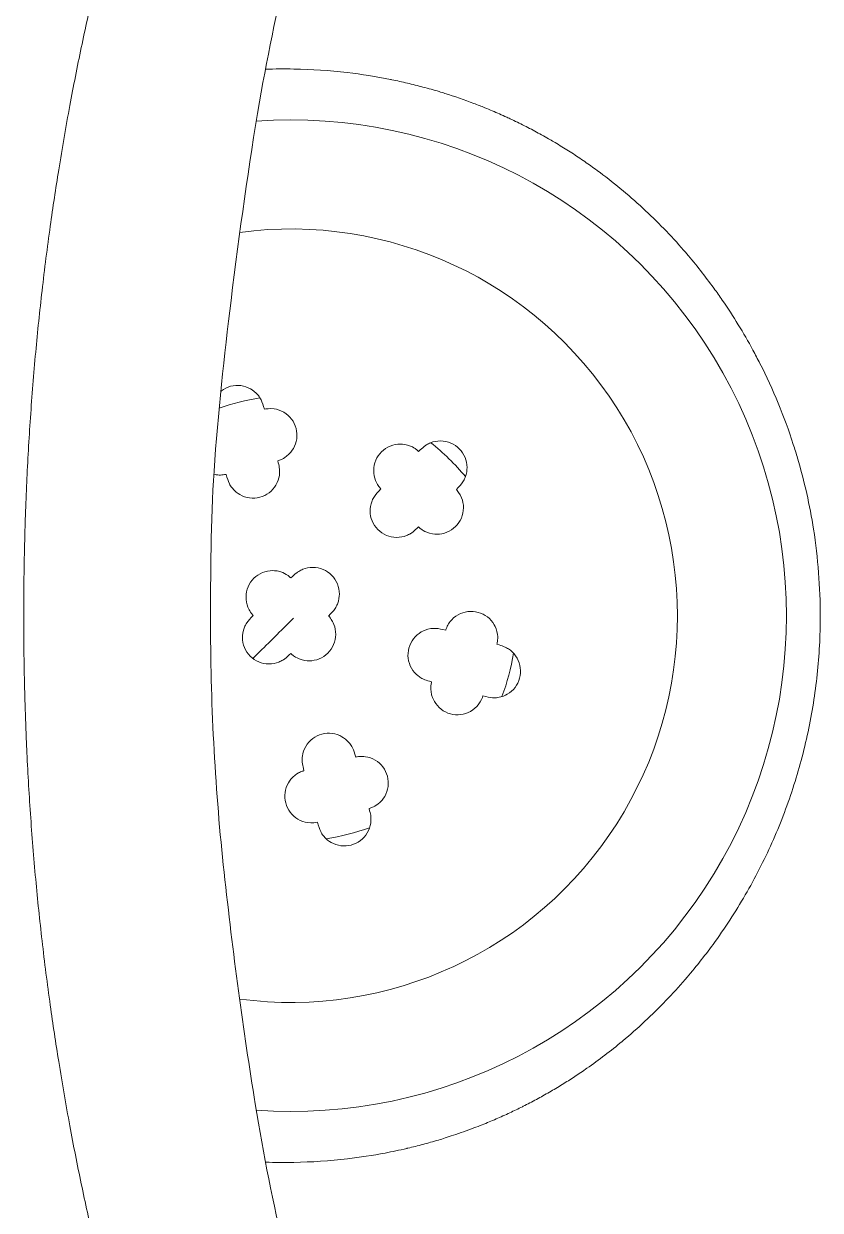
# Model space of a CAD drawing. Header units: millimetres. Extents: x 2164 to 32180, y 1376 to 2800.
# Drawn here: x 2178.7777 to 2178.8412, y 1399.2291 to 1399.3236 of the extents above; entities that cross this region are included whole.
import ezdxf

# ---------------------------------------------------------------- set-up
doc = ezdxf.new("R2010")
doc.units = ezdxf.units.MM
doc.layers.add('1º piso muebles', color=7, linetype='Continuous')

# ---------------------------------------------------------------- blocks, each defined once
blk = doc.blocks.new('bn63-1')
at = {"linetype": 'Continuous', "lineweight": 5}
for centre, radius, start, end in [((-0.0002055764027062423, -0.08165359651319193), 0.01775460072259507, 8.638690722065242, 19.48409368610668), ((9.237055564881302e-13, -0.08144999999990432), 0.0308102000000081, 172.3729314591135, 7.59221150711853), ((8.384404281969182e-13, -0.0814500000000038), 0.039497, 175.9943032562723, 4.005237319598618), ((-0.0002055764027062423, -0.08165359651319193), 0.01775460072259507, 188.4351945467223, 200.0067451659603), ((-0.0002055764027062423, -0.08165359651319193), 0.01775460072259508, 309.4561700776188, 321.9656260625545), ((-0.0002055764027062423, -0.08165359651319193), 0.01775460072259507, 249.4375953631684, 261.0105514771139)]:
    blk.add_arc(centre, radius, start, end, dxfattribs=at)
for points, knots in [([(-0.07421411738350514, -0.07298136513632869), (-0.07389862314933282, -0.07286707368476186), (-0.07358215275139912, -0.07275266773632438), (-0.07326451612401286, -0.07263886884574333), (-0.07318159823334724, -0.07260916205768808), (-0.0730986005653591, -0.07257949664345631), (-0.07301552373731113, -0.0725498693380473), (-0.07278157100761007, -0.07246643585678214), (-0.07254699049700264, -0.07238330466522314), (-0.0723117960709061, -0.07230040219398859), (-0.07199430089239911, -0.07218848995466942), (-0.07167568817887116, -0.07207699454561123), (-0.07135592980573335, -0.07196597431601504), (-0.07103739079151694, -0.07185537744830128), (-0.07071771450453923, -0.07174525216659333), (-0.0703968912396391, -0.07163559245103102), (-0.07007728880579123, -0.07152635002438501), (-0.0697565481959117, -0.07141756962089119), (-0.06943465559699291, -0.0713092619516118), (-0.06911398435342164, -0.07120136523353437), (-0.06879216982203218, -0.07109393767086658), (-0.06846919940205964, -0.07098698629337719), (-0.06814744992003341, -0.07088043922844633), (-0.06782455327071091, -0.07077436475377397), (-0.06750050046814238, -0.07066876708540804), (-0.06717766722123031, -0.07056356682831222), (-0.06685368652962609, -0.07045883979870382), (-0.06652853788939694, -0.07035460408135918), (-0.0652302586839113, -0.06993840346559921), (-0.06391335428951095, -0.06953003524857593), (-0.06257719130634598, -0.06913055342033658), (-0.06120043700035183, -0.06871893572539989), (-0.05980323353081474, -0.06831675234428758), (-0.05838512925099337, -0.06792450907144598), (-0.05706990588855376, -0.06756072234324506), (-0.05573675460381367, -0.06720549325800107), (-0.0543853642608525, -0.06685988800342102), (-0.05286556593718217, -0.06647121400608569), (-0.05132269469278583, -0.06609471157270264), (-0.04975672141880239, -0.0657315810372836), (-0.04827760944077397, -0.06538859260098207), (-0.04677788840844244, -0.06505753347440191), (-0.0452576654634953, -0.06473985903953405), (-0.04373725392950689, -0.0644221451960334), (-0.04219633688971669, -0.06411781874486167), (-0.04063536279285529, -0.06382800757953078), (-0.03895209914362852, -0.06351549207994367), (-0.03724529890699557, -0.06321981073381266), (-0.03551600657955589, -0.06294166756119068), (-0.0340381461067949, -0.06270396523980537), (-0.03254386220341132, -0.06247907205498393), (-0.03103376612430964, -0.06226871284546576), (-0.02933962240980748, -0.06203271545594191), (-0.02762549934327296, -0.06181499012218694), (-0.02589329569606491, -0.06161587053925643), (-0.02427503359221816, -0.06142984871920021), (-0.02264099016589682, -0.06126006505783721), (-0.02099291855653007, -0.06110805120789564), (-0.01926738776522541, -0.06094889272395676), (-0.01752640918694226, -0.06080918391536727), (-0.01577287897374902, -0.06068927658354539), (-0.01405881807171738, -0.06057206818427119), (-0.01233275113632715, -0.06047377771493245), (-0.01059849575931082, -0.06039480903299932), (-0.01009337161865176, -0.06037180839068412), (-0.0095875411754065, -0.0603504380750195), (-0.009081068206384657, -0.06033069678476011), (-0.008576069575312317, -0.06031101296119346), (-0.008070432150603324, -0.06029294866304724), (-0.007564268679018937, -0.06027651842406101), (-0.007059475717781538, -0.06026013267229757), (-0.006554159267963655, -0.06024537215184012), (-0.006048416094287745, -0.06023223144751455), (-0.005543932482893865, -0.06021912347036107), (-0.005039025179385703, -0.0602076272407146), (-0.004533803059658226, -0.06019780432426103), (-0.00402972262973833, -0.06018800360540411), (-0.003525325238584287, -0.06017986866324065), (-0.003020699056051512, -0.06017321674899279), (-0.002517090025364155, -0.06016657824271476), (-0.002013266316438944, -0.06016141674889752), (-0.001509353685420933, -0.0601584599111078), (-0.001464712822141223, -0.06015819796928668), (-0.001420070812784502, -0.06015795332878326), (-0.001375427783770533, -0.06015772413171305), (-0.0009319842668418232, -0.06015544749510582), (-0.0004884445452972841, -0.06015469467779155), (-4.490309883919963e-05, -0.06015364420640879), (-2.993540489626412e-05, -0.06015360875733222), (-1.496770393316638e-05, -0.06015357296924151), (1.49213974509621e-12, -0.06015353677214819)], [0, 0, 0, 0, 0.015835300213546, 0.015835300213546, 0.015835300213546, 0.01996904795707662, 0.01996904795707662, 0.01996904795707662, 0.0316100986718725, 0.0316100986718725, 0.0316100986718725, 0.0473246610292821, 0.0473246610292821, 0.0473246610292821, 0.0629792978508312, 0.0629792978508312, 0.0629792978508312, 0.0785743639696648, 0.0785743639696648, 0.0785743639696648, 0.0941102578133137, 0.0941102578133137, 0.0941102578133137, 0.109587420698669, 0.109587420698669, 0.109587420698669, 0.125006336095355, 0.125006336095355, 0.125006336095355, 0.186572200914419, 0.186572200914419, 0.186572200914419, 0.250008376409526, 0.250008376409526, 0.250008376409526, 0.308842371356681, 0.308842371356681, 0.308842371356681, 0.375008159325926, 0.375008159325926, 0.375008159325926, 0.437503867999688, 0.437503867999688, 0.437503867999688, 0.500007329486676, 0.500007329486676, 0.500007329486676, 0.567407425928544, 0.567407425928544, 0.567407425928544, 0.625007830909058, 0.625007830909058, 0.625007830909058, 0.689628463596471, 0.689628463596471, 0.689628463596471, 0.749998455989734, 0.749998455989734, 0.749998455989734, 0.813205831295057, 0.813205831295057, 0.813205831295057, 0.874990504246271, 0.874990504246271, 0.874990504246271, 0.892986083354954, 0.892986083354954, 0.892986083354954, 0.910929277505767, 0.910929277505767, 0.910929277505767, 0.928823887879547, 0.928823887879547, 0.928823887879547, 0.946673931410713, 0.946673931410713, 0.946673931410713, 0.964483637806192, 0.964483637806192, 0.964483637806192, 0.982257445992893, 0.982257445992893, 0.982257445992893, 0.9838320009698777, 0.9838320009698777, 0.9838320009698777, 0.9994722075530512, 0.9994722075530512, 0.9994722075530512, 1, 1, 1, 1]), ([(1.49213974509621e-12, -0.06015353677214819), (2.915509979573017e-05, -0.06015357790222708), (5.831017141133543e-05, -0.06015361748070802), (8.7465197808001e-05, -0.06015365639630943), (0.0002806799995056508, -0.06015391429593819), (0.0004738930824572662, -0.06015414308353684), (0.000667097146063611, -0.06015460142542395), (0.0007381308066243264, -0.06015476993999869), (0.0008091632158624407, -0.06015496948435839), (0.0008801938988227676, -0.06015521291264747), (0.001173855590494099, -0.06015621931665294), (0.001467499016214902, -0.06015797580813853), (0.001761098775872938, -0.06016023665145553), (0.002055008176952811, -0.0601624998791408), (0.002348871185986923, -0.06016526852809534), (0.002642670138143899, -0.06016860590663953), (0.002936804786187963, -0.06017194709849605), (0.003230875938342592, -0.06017585831826011), (0.003524861898497988, -0.06018031999079199), (0.003819208873593993, -0.06018478714226205), (0.004113470261316365, -0.0601898061001549), (0.004407626148022814, -0.06019537959197407), (0.004702167610574293, -0.06020096038945155), (0.004996603348118356, -0.06020709717536477), (0.005290912930817626, -0.06021378675480094), (0.005585631877451647, -0.06022048563895055), (0.005880224306920923, -0.06022773885565869), (0.006174670022417672, -0.06023554486175442), (0.006469548101065925, -0.06024336233016925), (0.006764279040382348, -0.06025173421268448), (0.007058842711430202, -0.06026065861476582), (0.007353860942131973, -0.0602695967886433), (0.007648711389279583, -0.06027908918859737), (0.007943373584126334, -0.06028913401722491), (0.00823851171900003, -0.06029919507030002), (0.008533460995167275, -0.06030981033860883), (0.008828202311590871, -0.06032097835667116), (0.009123440121939552, -0.06033216518733298), (0.009418469273740016, -0.06034390662976818), (0.00971326543886164, -0.06035620018839438), (0.01000843956883557, -0.06036850950886219), (0.01030338015233667, -0.06038137237275976), (0.01059808212114888, -0.06039479046734186), (0.01233242361148257, -0.06047375688297052), (0.01405863882298775, -0.06057205540287214), (0.01577283022176346, -0.0606892729547468), (0.01752619900229035, -0.0608091694821411), (0.01926700313414642, -0.06094886213359985), (0.02099236676322391, -0.06110800108326941), (0.02264060911035415, -0.06126002674992037), (0.02427481850072866, -0.06142982418380427), (0.02589324717045827, -0.06161586450788548), (0.02762528003417231, -0.06181496377084272), (0.02933924218955042, -0.06203266670866014), (0.03103322131464381, -0.06226863740859301), (0.03254348902068216, -0.06247901717206616), (0.03403793674731048, -0.06270393477706193), (0.03551596311037031, -0.06294166023079129), (0.03724516970454772, -0.06321978546081652), (0.03895189573206892, -0.06351544165073619), (0.0406350706588654, -0.06382795316100953), (0.04219613854151305, -0.06411779331598666), (0.04373714405072349, -0.06442217324621424), (0.04525766451068591, -0.06473985859261688), (0.04677790099650281, -0.06505748460773475), (0.04827765759419833, -0.06538841157444608), (0.04975672194662195, -0.06573158083550368), (0.05126017325373766, -0.06608040830420236), (0.05274224545802042, -0.0664418858478939), (0.05420317764860272, -0.06681411471915055), (0.05561679090972405, -0.06717428726649644), (0.05701061254414697, -0.06754452582644888), (0.05838478543482495, -0.06792441414860662), (0.05980304552967652, -0.06831649032145037), (0.06120032083832427, -0.06871883747569996), (0.06257715236840511, -0.06913054131896956), (0.06391318477933794, -0.0695300453006098), (0.06522997007427023, -0.0699383597577139), (0.0665281721941966, -0.07035448689869384), (0.06717982502213715, -0.07056336841570499), (0.06782679473589326, -0.07077421846813081), (0.06846918511796218, -0.07098698140924853), (0.06911634219234486, -0.07120132310298288), (0.06975885435288376, -0.07141760596293523), (0.07039687335866063, -0.07163558603056686), (0.07102176274484862, -0.07184908034568593), (0.07164233257854846, -0.07206420330214769), (0.07225850110823728, -0.07228158973761367), (0.07227626516835528, -0.07228785696081275), (0.07229402557045717, -0.07229412606373842), (0.07231178231263868, -0.07230039706131208), (0.07295032319480299, -0.07252590511224355), (0.07358416719689842, -0.07275386272687001), (0.0742141168640984, -0.07298136457120563)], [0, 0, 0, 0, 0.001028084256471053, 0.001028084256471053, 0.001028084256471053, 0.007841355256060997, 0.007841355256060997, 0.007841355256060997, 0.0103463314479533, 0.0103463314479533, 0.0103463314479533, 0.0207026382637991, 0.0207026382637991, 0.0207026382637991, 0.0310698672331257, 0.0310698672331257, 0.0310698672331257, 0.0414489418424045, 0.0414489418424045, 0.0414489418424045, 0.0518407619614025, 0.0518407619614025, 0.0518407619614025, 0.0622462035472832, 0.0622462035472832, 0.0622462035472832, 0.0726661183707242, 0.0726661183707242, 0.0726661183707242, 0.0831013337642994, 0.0831013337642994, 0.0831013337642994, 0.0935526523932989, 0.0935526523932989, 0.0935526523932989, 0.104020852049099, 0.104020852049099, 0.104020852049099, 0.114506685465128, 0.114506685465128, 0.114506685465128, 0.1250059630067032, 0.1250059630067032, 0.1250059630067032, 0.186794938265855, 0.186794938265855, 0.186794938265855, 0.2499960838782045, 0.2499960838782045, 0.2499960838782045, 0.310372228843692, 0.310372228843692, 0.310372228843692, 0.3749864248360147, 0.3749864248360147, 0.3749864248360147, 0.432593234808444, 0.432593234808444, 0.432593234808444, 0.4999899187689096, 0.4999899187689096, 0.4999899187689096, 0.562497265482257, 0.562497265482257, 0.562497265482257, 0.624992938252551, 0.624992938252551, 0.624992938252551, 0.688519045661789, 0.688519045661789, 0.688519045661789, 0.7499875713327999, 0.7499875713327999, 0.7499875713327999, 0.813428174505382, 0.813428174505382, 0.813428174505382, 0.8749888666861452, 0.8749888666861452, 0.8749888666861452, 0.905890217511314, 0.905890217511314, 0.905890217511314, 0.937020863849492, 0.937020863849492, 0.937020863849492, 0.9675108810839392, 0.9675108810839392, 0.9675108810839392, 0.968389904391328, 0.968389904391328, 0.968389904391328, 1, 1, 1, 1]), ([(0.0635205789949822, -0.08426215199669684), (0.0564185586670618, -0.08228817288261325), (0.04914012724948691, -0.08036923805438789), (0.03592966865203095, -0.07808495336600174), (0.03060180458494699, -0.07736301408006341), (0.02071632939207291, -0.07613100990657529), (0.01617039103997797, -0.07563945876393063), (0.007490457210721502, -0.0750583835732499), (0.003343949854937023, -0.07504498113104319), (-0.00741631617141536, -0.07504962695188055), (-0.01412963263855715, -0.07543760088350382), (-0.02684387325506066, -0.076827112905832), (-0.0330601230083829, -0.07765343683766446), (-0.04705828081354468, -0.07994227991810021), (-0.05433943949317666, -0.0817254714190625), (-0.06208951810695851, -0.08386497789993541), (-0.06280617706370606, -0.08406358726458052), (-0.06352060130951998, -0.08426215826784755)], [0, 0, 0, 0, 2.891648678341013, 2.891648678341013, 4.664159472887238, 4.664159472887238, 6.082548198987638, 6.082548198987638, 7.316094606550202, 7.316094606550202, 9.310744733318387, 9.310744733318387, 11.34094041849029, 11.34094041849029, 14.18058753797969, 14.18058753797969, 14.47147168371464, 14.47147168371464, 14.47147168371464, 14.47147168371464]), ([(0.01126678524796887, -0.07531154847619348), (0.01125141364057924, -0.07537543691627491), (0.01123931480351814, -0.07543876204634614), (0.0112056553372355, -0.07566967174660988), (0.01120449768869491, -0.07582117407460487), (0.0112169370628834, -0.07601527108563744), (0.0112248666685133, -0.0760858167723768), (0.01124427880090195, -0.07619752877124597), (0.01125288495246934, -0.07623829681308791), (0.01126218521768863, -0.07627934236585077)], [0.3455788460466506, 0.3455788460466506, 0.3455788460466506, 0.3455788460466506, 0.3595886823339144, 0.3595886823339144, 0.3974625925596418, 0.3974625925596418, 0.4183743731439619, 0.4183743731439619, 0.4308972089177676, 0.4308972089177676, 0.4308972089177676, 0.4308972089177676]), ([(0.01126218521768863, -0.07627934236585077), (0.01093371714766533, -0.07638989238425609), (0.01073659378086234, -0.07643321860447827), (0.01039933241436586, -0.07660401801199157), (0.01028550187866983, -0.07667764693383106), (0.009898435762849545, -0.07697941082159332), (0.009736135717858474, -0.07721754062430364), (0.00950687886394519, -0.07761736312410505), (0.009417763292461245, -0.07788135565117216), (0.009345714153013773, -0.0784292155862687), (0.00936341645511618, -0.07870752996764452), (0.009505013216781322, -0.07924246202753693), (0.00962732117666576, -0.0794933271934326), (0.009961123065650668, -0.07993326858904481), (0.01016868940051552, -0.08011837714782644), (0.01066233103271941, -0.08040968084647204), (0.01092916583191084, -0.08049493007612796), (0.01130107415782788, -0.08054872387782552), (0.01142292282411006, -0.0805555062258918), (0.01163229325665327, -0.08054996757026345), (0.01172282100894506, -0.08054206594650282), (0.01196067000479673, -0.08050379922160289), (0.01208498392635704, -0.08046463992295116), (0.01234861873636817, -0.08040925722072245)], [0, 0, 0, 0, 0.1041155346575766, 0.1041155346575766, 0.1595322251547796, 0.1595322251547796, 0.3109423424787519, 0.3109423424787519, 0.5374392555898069, 0.5374392555898069, 0.7637395777262865, 0.7637395777262865, 0.9901252022933742, 0.9901252022933742, 1.21552600580681, 1.21552600580681, 1.457576617773674, 1.457576617773674, 1.57340657181175, 1.57340657181175, 1.659337088283688, 1.659337088283688, 1.805769640910227, 1.805769640910227, 1.805769640910227, 1.805769640910227]), ([(0.01644800288910631, -0.07933926349525677), (0.0167771991680894, -0.07922846689929486), (0.01697427357881054, -0.07918526197565257), (0.01731223712677377, -0.0790137794049599), (0.01742617584370976, -0.07893995865637748), (0.01781297122484204, -0.07863785403633017), (0.01797506997421294, -0.07839964641891584), (0.01820386590837586, -0.07799984838204921), (0.01829275130704389, -0.07773604524693667), (0.01836445846255685, -0.07718869075566204), (0.01834671929186982, -0.07691075170252759), (0.01820529428518114, -0.07637645933218096), (0.01808320051181056, -0.07612589697947669), (0.0179050170960835, -0.07589080984502061), (0.01789356551300614, -0.0758761065806084), (0.01788192936889743, -0.07586156408983413)], [0, 0, 0, 0, 0.1044537420244464, 0.1044537420244464, 0.1599481623535064, 0.1599481623535064, 0.3113000122028144, 0.3113000122028144, 0.5373590985577523, 0.5373590985577523, 0.7630551452263707, 0.7630551452263707, 0.9888403606264943, 0.9888403606264943, 1.004076353009689, 1.004076353009689, 1.004076353009689, 1.004076353009689]), ([(2.851751757759757e-05, -0.07843948368910958), (-0.0002301121838996778, -0.07821148139670697), (-0.0003664923498689632, -0.0780624676257986), (-0.0006808600050050018, -0.07785639356379193), (-0.0008010466668366689, -0.07779461016123435), (-0.001253314812871054, -0.07761023986338955), (-0.001540000909741934, -0.07758734144110235), (-0.002003990344732642, -0.07758779692618134), (-0.002277486613124324, -0.07764219315191667), (-0.002788888130723421, -0.0778530987790873), (-0.003021361773633657, -0.07800730196592554), (-0.003414867415713729, -0.07839749346827318), (-0.003571397556086708, -0.0786289905933728), (-0.003786062651883526, -0.07913837171257398), (-0.003842810375076056, -0.0794108709347654), (-0.003848499692381324, -0.07998449013450681), (-0.003788946674760041, -0.0802582321217642), (-0.00364975948734525, -0.08060715916104755), (-0.003594721615982621, -0.08071614475736055), (-0.003485219333143164, -0.08089484513322986), (-0.003433096868590724, -0.08096935728251253), (-0.003280870763191501, -0.0811565010480848), (-0.003184859604189683, -0.08124447111411826), (-0.003004876718947003, -0.08144532032885365)], [0, 0, 0, 0, 0.1034381324287882, 0.1034381324287882, 0.1587226255530357, 0.1587226255530357, 0.3093987435307159, 0.3093987435307159, 0.5316842997457654, 0.5316842997457654, 0.7540755374136057, 0.7540755374136057, 0.9764270549971378, 0.9764270549971378, 1.197645286086178, 1.197645286086178, 1.435099235296581, 1.435099235296581, 1.54886458663534, 1.54886458663534, 1.63325961487861, 1.63325961487861, 1.777231935652638, 1.777231935652638, 1.777231935652638, 1.777231935652638]), ([(-0.003408838232715539, -0.07841918431101647), (-0.003283034249406569, -0.07854621168507947), (-0.002255262183822992, -0.07958397840111786), (-0.001246994563487647, -0.08060205099941697), (-0.0002055764027062423, -0.08165359651319193)], [-0.08276283429248288, -0.08276283429248288, -0.08276283429248288, -0.08276283429248288, -0.0726411271321495, 0, 0, 0, 0]), ([(0.003004853531720642, -0.08145465379340067), (0.003074797631754222, -0.08137744936033187), (0.003136903159102644, -0.08130586437705745), (0.003238128634691861, -0.08116898469120315), (0.003340979792241683, -0.0810224543545246), (0.003566976043927639, -0.0804722658926238), (0.003591432845482245, -0.08018625485316022), (0.003592166217046611, -0.07971950786189552), (0.003538467254273314, -0.07944590889624692), (0.003328937486898553, -0.07893405922385455), (0.003175348758915675, -0.07870117281430566), (0.002786117621027984, -0.07830660140683676), (0.002555006203252219, -0.07814946715222959), (0.002046274605461917, -0.07793353212002785), (0.001774005887440921, -0.07787607531975027), (0.001199318951350392, -0.0778688463590953), (0.0009253860144298187, -0.07792813154310352), (0.0005311636026164024, -0.07808417506051057), (0.0003986997216571808, -0.0781590965990091), (0.00023581589375965, -0.07826736235725207), (0.000178250283013881, -0.07830976862109651), (9.069617446755274e-05, -0.07838281896192711), (5.95565226007011e-05, -0.07841077470516211), (2.851751757759757e-05, -0.07843948368910958)], [0, 0, 0, 0, 0.03125404207575517, 0.03125404207575517, 0.05561101906638981, 0.05561101906638981, 0.09176724842713757, 0.09176724842713757, 0.1443336385790896, 0.1443336385790896, 0.1969419847663099, 0.1969419847663099, 0.2495358721401854, 0.2495358721401854, 0.3018454364499401, 0.3018454364499401, 0.3582093840645776, 0.3582093840645776, 0.3963637487004388, 0.3963637487004388, 0.4174991311969354, 0.4174991311969354, 0.4301369194765827, 0.4301369194765827, 0.4301369194765827, 0.4301369194765827]), ([(0.01234861873636817, -0.08040925722072245), (0.0123803889249956, -0.08050806411827693), (0.01241121834304693, -0.08059734245861705), (0.01247902988909289, -0.080753427169725), (0.0125538195049586, -0.08091437984484173), (0.01291524691832535, -0.08138437331228943), (0.01315046897427408, -0.0815491734656888), (0.01355493482476788, -0.08178441614828103), (0.01381906671043964, -0.0818751698597282), (0.01436790230745544, -0.0819502926226221), (0.01464692734860762, -0.08193386334166064), (0.0151842348391682, -0.08179395116957267), (0.0154363523228227, -0.08167213021242503), (0.01587818109150874, -0.08133884246005607), (0.01606415510779868, -0.08113145796265542), (0.01635730548734671, -0.08063716106080676), (0.01644276885464535, -0.08037042205695855), (0.01653531932733188, -0.07974113932498028), (0.01647250900832375, -0.07944741688831414), (0.01644800288910631, -0.07933926349525677)], [0, 0, 0, 0, 0.03113889426680803, 0.03113889426680803, 0.0556013453792971, 0.0556013453792971, 0.09218971991256428, 0.09218971991256428, 0.1453258685608246, 0.1453258685608246, 0.1985380066551162, 0.1985380066551162, 0.2517233486517135, 0.2517233486517135, 0.3045441985253957, 0.3045441985253957, 0.3613066296488083, 0.3613066296488083, 0.4472696377196116, 0.4472696377196116, 0.4472696377196116, 0.4472696377196116]), ([(-0.04211824915041973, -0.09197495139292755), (-0.04217092368283204, -0.09177388012716392), (-0.04222352087678871, -0.09157280220739494), (-0.04227415677515012, -0.09137120936607346), (-0.04232452626122551, -0.09117067717184568), (-0.04237328336323287, -0.09096972384124058), (-0.04242056110844317, -0.0907684151273429), (-0.04242738475632279, -0.09073936002387484), (-0.04243417653385961, -0.09071030297599236), (-0.04244093835090723, -0.09068123719725918), (-0.04257389193726624, -0.09010973408108214), (-0.04269526892007036, -0.08953531518567104), (-0.04280478515046582, -0.08895868040185917), (-0.04299366602369048, -0.08796416770614712), (-0.04314671718405805, -0.0869627335159322), (-0.04326449354375939, -0.08595712980515202), (-0.04343079307052733, -0.08453722328324886), (-0.04352710054244824, -0.08310897900057057), (-0.04355269038235576, -0.08167940472171153), (-0.04356611274850763, -0.08092956535408291), (-0.04356023158918276, -0.0801793718014352), (-0.04353523339021592, -0.07942980782095788)], [6.505683603881433e-08, 6.505683603881433e-08, 6.505683603881433e-08, 6.505683603881433e-08, 0.00385104320636952, 0.00385104320636952, 0.00385104320636952, 0.007681760077088, 0.007681760077088, 0.007681760077088, 0.00823465156839355, 0.00823465156839355, 0.00823465156839355, 0.01910582805148705, 0.01910582805148705, 0.01910582805148705, 0.03785517050037292, 0.03785517050037292, 0.03785517050037292, 0.06432913170287798, 0.06432913170287798, 0.06432913170287798, 0.07821523655257412, 0.07821523655257412, 0.07821523655257412, 0.07821523655257412]), ([(0.04353492079165733, -0.07942176968869319), (0.04356008679393142, -0.08017435226852854), (0.04356600867909322, -0.08092757402509676), (0.04355267295981946, -0.08168042906386574), (0.04352741783905856, -0.08310618230200362), (0.04343241808389564, -0.08453075428005263), (0.0432662063377478, -0.08594680310386593), (0.04313088838044621, -0.08709965083390614), (0.04294908625520577, -0.08824701647554889), (0.04272158025828787, -0.08938496355854397), (0.04271406707091785, -0.08942254326964871), (0.0427065037475387, -0.08946011241327767), (0.04269888932482502, -0.08949767416773113), (0.04261504705966956, -0.08991126593878107), (0.04252504210505492, -0.09032358760954651), (0.04242833102624388, -0.0907342453832598), (0.04233061116609349, -0.09114918667772542), (0.04222460146790752, -0.09156207148872397), (0.04211826596595358, -0.09197492462261891)], [0.9217379649291462, 0.9217379649291462, 0.9217379649291462, 0.9217379649291462, 0.9356793407411705, 0.9356793407411705, 0.9356793407411705, 0.962081450954052, 0.962081450954052, 0.962081450954052, 0.9835761990980219, 0.9835761990980219, 0.9835761990980219, 0.984286044430499, 0.984286044430499, 0.984286044430499, 0.992102138023347, 0.992102138023347, 0.992102138023347, 0.9999997603272961, 0.9999997603272961, 0.9999997603272961, 0.9999997603272961]), ([(-0.01234834820452591, -0.08249067047850644), (-0.01238011784975868, -0.08239186591609382), (-0.01241094710572099, -0.08230258937916801), (-0.01247875837567847, -0.08214650748156771), (-0.01255354781942231, -0.0819855572956385), (-0.01291497358913318, -0.08151556701241702), (-0.01315019587242716, -0.08135076718168932), (-0.013554661692595, -0.08111552507487829), (-0.01381879366819305, -0.08102477162998412), (-0.01436762935433933, -0.08094964943269645), (-0.01464665435709378, -0.08096607900161246), (-0.01518396164406965, -0.08110599169322086), (-0.01543607898427979, -0.08122781288568603), (-0.01587790743893436, -0.08156110107221082), (-0.01606388126045033, -0.08176848576891871), (-0.01635703094332541, -0.08226278260546849), (-0.01644249418920651, -0.08252952160037808), (-0.01653504327440203, -0.08315879921151748), (-0.01647223522867591, -0.08345251783654817), (-0.01644773018414014, -0.08356066777399462)], [0, 0, 0, 0, 0.03113817741456276, 0.03113817741456276, 0.05560002233824147, 0.05560002233824147, 0.09218807112548288, 0.09218807112548288, 0.1453238266274507, 0.1453238266274507, 0.198535562870222, 0.198535562870222, 0.2517205054105358, 0.2517205054105358, 0.3045409671195468, 0.3045409671195468, 0.3613029044561042, 0.3613029044561042, 0.4472637420255302, 0.4472637420255302, 0.4472637420255302, 0.4472637420255302]), ([(-0.003004876718947003, -0.08144532032885365), (-0.003074822575584335, -0.08152252640560675), (-0.003136929588080761, -0.08159411243237003), (-0.00323815725489851, -0.08173099362051062), (-0.00334101057369196, -0.08187752541115856), (-0.003567008796736104, -0.08242771708361829), (-0.003591465976498398, -0.08271372807379862), (-0.003592199803861718, -0.0831804753737515), (-0.003538501108621972, -0.08345407437663255), (-0.003328971870175224, -0.08396592421668458), (-0.003175383379343089, -0.08419881078266656), (-0.002786152614149273, -0.0845933825964238), (-0.002555041346894882, -0.08475051708207104), (-0.002046310003620988, -0.08496645260225932), (-0.001774041376094715, -0.08502390967565532), (-0.001199354039940204, -0.0850311392321288), (-0.0009254210284694864, -0.08497185415541253), (-0.0005311947561921215, -0.0848158095777336), (-0.0003987275334367268, -0.08474088571361449), (-0.0002358424685411364, -0.08463261809667699), (-0.0001782772942959809, -0.08459021184785342), (-9.07225366830744e-05, -0.08451716028503142), (-5.958216497958801e-05, -0.08448920364804735), (-2.854270995555908e-05, -0.08446049410015632)], [0, 0, 0, 0, 0.03125476135510944, 0.03125476135510944, 0.05561228421427857, 0.05561228421427857, 0.09176872145917261, 0.09176872145917261, 0.1443353271269356, 0.1443353271269356, 0.1969438953392764, 0.1969438953392764, 0.2495380028273777, 0.2495380028273777, 0.3018477800910543, 0.3018477800910543, 0.3582120388978787, 0.3582120388978787, 0.3963676635260978, 0.3963676635260978, 0.4175029171352408, 0.4175029171352408, 0.4301408158782895, 0.4301408158782895, 0.4301408158782895, 0.4301408158782895]), ([(-2.854270995555908e-05, -0.08446049410015632), (0.0002300982991840783, -0.08468850449266085), (0.00036648219789015, -0.08483752409719614), (0.0006808538957869814, -0.08504360329635574), (0.000801043531012624, -0.08510538854577021), (0.00125331458370681, -0.08528976007977462), (0.001540000672051178, -0.08531265854149694), (0.00200399014899233, -0.08531220309961896), (0.002277486421107255, -0.08525780689934948), (0.00278888795496357, -0.08504690132249948), (0.003021361612852047, -0.08489269815821388), (0.003414867293869861, -0.08450250669110915), (0.003571397456298087, -0.08427100958023459), (0.003786062598621243, -0.08376162848495028), (0.003842810347819636, -0.08348912927127117), (0.00384849972157042, -0.0829155100313983), (0.003788946713413566, -0.0826417680371776), (0.003649758451061302, -0.08229283820433864), (0.003594718919700313, -0.08218384990101413), (0.003485213367795836, -0.08200514582478036), (0.003433089273343626, -0.0819306322118365), (0.003280861738417684, -0.08174348984358915), (0.00318484409801556, -0.0816555132269201), (0.003004853531720642, -0.08145465379340067)], [0, 0, 0, 0, 0.1034422840411691, 0.1034422840411691, 0.1587296434466821, 0.1587296434466821, 0.3094099060405191, 0.3094099060405191, 0.5317015268293004, 0.5317015268293004, 0.7540988345238252, 0.7540988345238252, 0.9764564202446118, 0.9764564202446118, 1.197680686066701, 1.197680686066701, 1.43514114714739, 1.43514114714739, 1.548912476165754, 1.548912476165754, 1.633311807864967, 1.633311807864967, 1.777286237124681, 1.777286237124681, 1.777286237124681, 1.777286237124681]), ([(-0.01126191251272246, -0.08662058890340063), (-0.01093343114196443, -0.08651003292195014), (-0.01073630103276457, -0.08646670655521405), (-0.0103990326339698, -0.08629590567979051), (-0.01028519893527857, -0.08622227495813206), (-0.009898130326760679, -0.08592050877675206), (-0.009735830433115211, -0.08568237882751362), (-0.009506573879789926, -0.08528255635229698), (-0.009417458445639681, -0.08501856375633565), (-0.009345409610560296, -0.0844707037213368), (-0.009363112079014968, -0.08419238934072837), (-0.00950470916275492, -0.08365745734329266), (-0.009627017279669303, -0.08340659223661362), (-0.009960819473846527, -0.08296665100191092), (-0.01016838595317893, -0.08278154255411607), (-0.01066202755372103, -0.08249023931126942), (-0.01092886234447121, -0.08240499015934688), (-0.01130077387053063, -0.08235119614381858), (-0.01142262560669849, -0.08234441396666625), (-0.0116320006198265, -0.0823499537133614), (-0.01172253033429627, -0.08235785605160117), (-0.01196037818066031, -0.08239612472218028), (-0.01208470130508488, -0.08243528635863129), (-0.01234834820452591, -0.08249067047850644)], [0, 0, 0, 0, 0.1041198866456559, 0.1041198866456559, 0.1595394618391107, 0.1595394618391107, 0.3109536883038507, 0.3109536883038507, 0.5374569913326921, 0.5374569913326921, 0.7637636944320209, 0.7637636944320209, 0.9901557034564307, 0.9901557034564307, 1.21556287226685, 1.21556287226685, 1.457620069546476, 1.457620069546476, 1.573455809606535, 1.573455809606535, 1.659390477445161, 1.659390477445161, 1.805824449670348, 1.805824449670348, 1.805824449670348, 1.805824449670348]), ([(-0.01644773018414014, -0.08356066777399462), (-0.016776913038413, -0.08367145836194823), (-0.01697398076616707, -0.08371466318615717), (-0.01731193717883173, -0.08388614419270368), (-0.01742587272038065, -0.08395996311581655), (-0.01781266561484074, -0.0842620653749293), (-0.0179747645458832, -0.08450027281806172), (-0.01820356086228969, -0.08490007092741791), (-0.01829244642637207, -0.08516387401908787), (-0.01836415392661195, -0.08571122847651225), (-0.01834641492511935, -0.08598916757833308), (-0.01820499021489752, -0.08652346009223777), (-0.01808289656948148, -0.08677402254205901), (-0.01774967903368463, -0.08721365517632762), (-0.01754243658179178, -0.08739870634680358), (-0.0170489903658364, -0.0876904779758263), (-0.01678214455692739, -0.08777582765576142), (-0.01641052403276433, -0.0878299131594531), (-0.01628855321818889, -0.08783679464292504), (-0.01607888766623944, -0.0878313837486786), (-0.01598822043290227, -0.08782352206252142), (-0.01574963229110438, -0.08778527230833788), (-0.01562559277620323, -0.08774610425290064), (-0.0153612966654606, -0.08769058262886631)], [0, 0, 0, 0, 0.1044493311815914, 0.1044493311815914, 0.1599408551434495, 0.1599408551434495, 0.3112885910990859, 0.3112885910990859, 0.5373412758251999, 0.5373412758251999, 0.763030955448271, 0.763030955448271, 0.9888097995906437, 0.9888097995906437, 1.213747855044565, 1.213747855044565, 1.455886758220933, 1.455886758220933, 1.57209340698737, 1.57209340698737, 1.658319325642235, 1.658319325642235, 1.805621838334575, 1.805621838334575, 1.805621838334575, 1.805621838334575]), ([(-0.0153612966654606, -0.08769058262886631), (-0.01532944770461597, -0.08778963451199218), (-0.01529854305583456, -0.08787911590687258), (-0.01523061249683622, -0.08803530715512409), (-0.01515538494938085, -0.08819712717473749), (-0.01479280426822527, -0.08866737614094689), (-0.01455767901073557, -0.08883170933849271), (-0.01415350529130421, -0.08906633212889403), (-0.0138895072480949, -0.08915683204831737), (-0.0133407826722447, -0.08923163226654651), (-0.01306177075953485, -0.08921502766683886), (-0.0125245561422247, -0.08907482725838634), (-0.01227251577340382, -0.08895285378946483), (-0.01183070560655608, -0.08861920399579049), (-0.01164472864532229, -0.08841150693967847), (-0.01135203269593887, -0.08791701316016542), (-0.01126656659234015, -0.08765001764113833), (-0.01120537969116242, -0.08723026820518953), (-0.01120422238260232, -0.0870787618042499), (-0.01121666274347888, -0.08688466274412576), (-0.01122459255397246, -0.08681411743680201), (-0.01124400541711168, -0.08670240425432496), (-0.01125261198244232, -0.08666163513754555), (-0.01126191251272246, -0.08662058890340063)], [0, 0, 0, 0, 0.0312143264340538, 0.0312143264340538, 0.05563330298546815, 0.05563330298546815, 0.09193744320116168, 0.09193744320116168, 0.1447267833942496, 0.1447267833942496, 0.1976412385010668, 0.1976412385010668, 0.2505490462757467, 0.2505490462757467, 0.3031517135016809, 0.3031517135016809, 0.3595920567190142, 0.3595920567190142, 0.397467321222842, 0.397467321222842, 0.4183790327607462, 0.4183790327607462, 0.4309020157334374, 0.4309020157334374, 0.4309020157334374, 0.4309020157334374]), ([(0.01010901391326513, -0.08861800906417727), (0.009849849242741016, -0.08838953515476078), (0.009713586310127198, -0.08824050678603612), (0.009398361678151446, -0.0880341975328065), (0.00927798165655247, -0.08797242086922097), (0.00882387004971008, -0.08778773601426337), (0.008536627694937238, -0.0877657256828428), (0.008075147620402845, -0.08776654137557216), (0.007801916808134024, -0.0878210336015286), (0.007291230336718968, -0.08803191606232019), (0.007058844122084906, -0.08818612457766051), (0.006665883702609676, -0.08857575708023546), (0.006509497822221988, -0.088806928697295), (0.006294799585432997, -0.08931567249405248), (0.006237939320513419, -0.08958787428598214), (0.006231756628707785, -0.09016154635388318), (0.006291223012013347, -0.09043534571276268), (0.00643002660980585, -0.09078418555485257), (0.006485039817007987, -0.0908933235348286), (0.00659457843580924, -0.09107233814806648), (0.006646735115438673, -0.09114698827930567), (0.006799303406424428, -0.09133476176236854), (0.006895186395624364, -0.09142249387660684), (0.00707561967674053, -0.09162384570392135)], [0, 0, 0, 0, 0.1037917408392953, 0.1037917408392953, 0.1591727192054293, 0.1591727192054293, 0.3106189843941312, 0.3106189843941312, 0.5364457544127257, 0.5364457544127257, 0.7621014998403419, 0.7621014998403419, 0.9878397067840298, 0.9878397067840298, 1.212562729384563, 1.212562729384563, 1.454332572140182, 1.454332572140182, 1.570486500880234, 1.570486500880234, 1.656668583481194, 1.656668583481194, 1.804038310065551, 1.804038310065551, 1.804038310065551, 1.804038310065551]), ([(0.01308534992740817, -0.09163317916846836), (0.01315520512575574, -0.09155607286525935), (0.01321724446712835, -0.09148456900497592), (0.01331854248859088, -0.09134764541096274), (0.01342106682066913, -0.09120158789777122), (0.01364702207222024, -0.09065246248718495), (0.0136717757913658, -0.0903666713986837), (0.01367287776467663, -0.08989933556172502), (0.01361925369327821, -0.08962545661532317), (0.01340966973536695, -0.08911284722999824), (0.01325578351263346, -0.08887951827237828), (0.01286575866309647, -0.08848437737502479), (0.01263410617583816, -0.08832709098466296), (0.01212425158830399, -0.08811129757590663), (0.01185139206789643, -0.08805408562855632), (0.01127680033518175, -0.08804785105195378), (0.01100284246113858, -0.08810733311921126), (0.01060873919560379, -0.08826421741144941), (0.01047695551112326, -0.0883389660304772), (0.01031508226246558, -0.08844678735992773), (0.01025795271100094, -0.08848892744671844), (0.01017091335272369, -0.0885615948512708), (0.01013991027032546, -0.0885894320199867), (0.01010901391326513, -0.08861800906417727)], [0, 0, 0, 0, 0.03121360392964298, 0.03121360392964298, 0.05563198867493516, 0.05563198867493516, 0.0919358431478155, 0.0919358431478155, 0.1447248517866576, 0.1447248517866576, 0.1976389707172004, 0.1976389707172004, 0.2505464442676045, 0.2505464442676045, 0.3031487835244873, 0.3031487835244873, 0.3595886823592315, 0.3595886823592315, 0.3974625925875551, 0.3974625925875551, 0.4183743731720925, 0.4183743731720925, 0.4308972089455356, 0.4308972089455356, 0.4308972089455356, 0.4308972089455356]), ([(-0.001153171742103609, -0.09378866731680091), (-0.001084676831411002, -0.09344893061461335), (-0.001023636755391522, -0.09325655366119179), (-0.001002922697992403, -0.09287907704633369), (-0.001009771946925753, -0.09274368244977893), (-0.001077574081747912, -0.09225759141664014), (-0.001202650517782899, -0.09199797055329384), (-0.001434278532670419, -0.09159951704391744), (-0.00161834498179303, -0.0913903444316162), (-0.002056781033573429, -0.09105401807896385), (-0.002306659509130782, -0.09093019153159787), (-0.002840722643114191, -0.090785351894354), (-0.003119132229656429, -0.09076584111176089), (-0.003667033598915737, -0.09083495132964003), (-0.003931125480718833, -0.09092215476921695), (-0.004430222700065656, -0.0912040091137385), (-0.00463746809818133, -0.09139247021363417), (-0.004870009059985136, -0.09168765537090451), (-0.004936807078863126, -0.09178978823729267), (-0.005036695678668934, -0.09197387767848397), (-0.005075116547899938, -0.09205622782360479), (-0.005160901089922731, -0.09228134445871206), (-0.005189145103301485, -0.0924085831221646), (-0.005272999681224633, -0.09266458891606533)], [0, 0, 0, 0, 0.104115534657557, 0.104115534657557, 0.1595322251547246, 0.1595322251547246, 0.3109423424786038, 0.3109423424786038, 0.5374392555897882, 0.5374392555897882, 0.7637395777263788, 0.7637395777263788, 0.9901252022935154, 0.9901252022935154, 1.215526005806916, 1.215526005806916, 1.457576617773146, 1.457576617773146, 1.573406571810541, 1.573406571810541, 1.659337088282009, 1.659337088282009, 1.805769640907819, 1.805769640907819, 1.805769640907819, 1.805769640907819]), ([(0.00707561967674053, -0.09162384570392135), (0.007005935492387039, -0.09170076294739715), (0.00694403289504919, -0.09177210118058099), (0.006842765351493085, -0.09190887006388948), (0.006740771062865747, -0.09205411611496572), (0.006514458520641142, -0.09260211818413211), (0.006489348446748977, -0.09288822653834927), (0.006487855261426034, -0.09335612558123785), (0.006541326201428888, -0.0936302473566144), (0.006750685810246182, -0.09414311429478062), (0.006904426519795948, -0.09437654241880011), (0.007294247784571439, -0.09477190824537729), (0.007525806579664618, -0.09492933789822189), (0.008035356637535074, -0.09514532892868033), (0.008307943892290837, -0.09520269488584177), (0.008882592756478402, -0.09520942207558392), (0.009156327190012803, -0.0951500660040665), (0.009747577244084482, -0.09491557566239806), (0.009970543164044443, -0.09471431909852868), (0.01005195368573197, -0.09463901947522402)], [0, 0, 0, 0, 0.03113889426677121, 0.03113889426677121, 0.05560134537840571, 0.05560134537840571, 0.0921897199100409, 0.0921897199100409, 0.1453258685553675, 0.1453258685553675, 0.1985380066466602, 0.1985380066466602, 0.25172334864021, 0.25172334864021, 0.3045441985108612, 0.3045441985108612, 0.3613066296309473, 0.3613066296309473, 0.4472696376957346, 0.4472696376957346, 0.4472696376957346, 0.4472696376957346]), ([(0.01005195368573197, -0.09463901947522402), (0.01031168698402496, -0.09486799279810043), (0.01044781749324386, -0.09501703439360654), (0.0107639619358082, -0.09522360533996732), (0.01088454915374371, -0.09528537732884956), (0.01133925882528786, -0.09546984688755344), (0.01162660289283224, -0.09549147251200907), (0.01208726900382828, -0.09549027896900952), (0.01236022230763467, -0.09543568622234488), (0.01287030329599759, -0.09522476860763618), (0.01310234877543337, -0.09507071941727929), (0.01349484758851816, -0.09468156130438388), (0.01365108187620478, -0.09445072900390983), (0.0138658119144992, -0.0939426507421075), (0.01392278858394036, -0.09367076050953926), (0.01392948526232374, -0.09309702579679424), (0.01387010527132304, -0.09282316581958128), (0.01373170341393859, -0.09247442378556059), (0.01367671447069085, -0.09236512436049793), (0.01356713519977859, -0.0921857789141427), (0.01351494115097296, -0.0921109833486895), (0.01336201128818004, -0.09192254977446623), (0.01326624964902123, -0.09183505316862295), (0.01308534992740817, -0.09163317916846836)], [0, 0, 0, 0, 0.1041260008398208, 0.1041260008398208, 0.1595840860276033, 0.1595840860276033, 0.3111608718916666, 0.3111608718916666, 0.5375223635333806, 0.5375223635333806, 0.7635452147624108, 0.7635452147624108, 0.9896546097166392, 0.9896546097166392, 1.214887544741682, 1.214887544741682, 1.457793271327747, 1.457793271327747, 1.574836981483906, 1.574836981483906, 1.661695040942257, 1.661695040942257, 1.810588497641135, 1.810588497641135, 1.810588497641135, 1.810588497641135]), ([(0.04211892267427686, -0.09197509772731394), (0.0420602252822988, -0.09219189302135078), (0.0420014362301373, -0.09240868270485691), (0.04194029291953427, -0.09262478472304281), (0.0418798311136328, -0.09283847806328538), (0.04181750841770793, -0.09305163661301208), (0.04175344578224838, -0.09326425425956586), (0.04170615961986357, -0.09342119242622005), (0.04165793853665889, -0.09357779983878345), (0.04160878248443112, -0.09373416139257529), (0.04136537257504358, -0.09450842925804182), (0.04109966701581413, -0.0952753276979621), (0.04081219841448558, -0.09603386948451487), (0.04069987306964151, -0.09633026174222437), (0.04058420623941572, -0.09662535545122353), (0.04046518614937611, -0.09691907116550169), (0.04038604708124183, -0.09711436918546212), (0.04030520666073301, -0.0973089585603617), (0.04022284800363707, -0.09750288615630609), (0.04014079001241555, -0.09769610578294419), (0.04005726268751175, -0.09788868663810035), (0.03997232812365326, -0.09808063097418085), (0.03988760248059009, -0.09827210316832691), (0.03980147654029054, -0.09846294196113092), (0.03971395081627804, -0.09865312235690737), (0.03968553651996842, -0.0987148624017209), (0.03965697588314754, -0.09877653097919392), (0.0396282670787258, -0.09883813069019709), (0.03956872313897009, -0.09896589252323906), (0.03950854186511776, -0.09909335812190534), (0.03944772945079933, -0.09922050983229269), (0.0393577596994561, -0.09940862615509616), (0.03926640316829832, -0.09959606488355632), (0.03917366200535355, -0.09978280178579269), (0.03908106745724638, -0.09996924347497327), (0.03898709265099853, -0.1001549855557329), (0.03889174096021009, -0.1003400042297926), (0.0387965182917327, -0.1005247725513101), (0.03869992246181653, -0.1007088194230477), (0.03860195788773524, -0.1008921214780116), (0.03850410362194623, -0.101075217134607), (0.0384048836922517, -0.1012575696514375), (0.03830430357756143, -0.101439156132173), (0.03820381396811001, -0.1016205792155063), (0.03810196662017518, -0.1018012376415243), (0.03799876806407099, -0.1019811090488076), (0.03797908124600724, -0.1020154224714105), (0.03795934510343102, -0.1020497077414859), (0.03793955989813469, -0.1020839640314932), (0.03785570079647016, -0.1022291584666988), (0.03777096027518212, -0.1023738322826091), (0.03768534098576026, -0.1025179793688409), (0.03757956897730708, -0.1026960552081704), (0.03747245680197864, -0.1028733240156328), (0.03736401413276269, -0.1030497650349673), (0.0372555963858332, -0.1032261655046085), (0.0371458487571914, -0.1034017385660917), (0.03703478091331647, -0.1035764627325051), (0.03692371464920541, -0.1037511844137526), (0.0368113282232656, -0.1039250572144539), (0.03669763280494465, -0.1040980629570214), (0.03658391695869057, -0.104271099783972), (0.03646889163114508, -0.1044432692528687), (0.03635255615834865, -0.1046145358885582), (0.03623617741145324, -0.1047858662314667), (0.03611848746986368, -0.1049562931864756), (0.03599952200339374, -0.1051258381321247), (0.03577162640750942, -0.1054506260522032), (0.03553901196893605, -0.1057722807022969), (0.03530194297069045, -0.1060905560411953), (0.03483688623798287, -0.1067149147313131), (0.03435466887218297, -0.1073262452799639), (0.03385567880714291, -0.1079237776847464), (0.03334337189160408, -0.1085372567992522), (0.03281393544138211, -0.1091355632016899), (0.03226746429946559, -0.1097191024729085), (0.03120356771565014, -0.1108551650928149), (0.03007811932947391, -0.1119334026464713), (0.0288978176946415, -0.1129483238030247), (0.02888114587442203, -0.1129626596156044), (0.02886446291994105, -0.1129769827139171), (0.02884776891902163, -0.1129912930044839), (0.02795907827764665, -0.1137530888963454), (0.02703901550096077, -0.1144784507785488), (0.0260910541321806, -0.1151668828944139), (0.02577683712100054, -0.1153950747690828), (0.02545961684113252, -0.1156191648098144), (0.02513954539575991, -0.1158391742937397), (0.02385925355319785, -0.1167192163956514), (0.02253312413968445, -0.1175336517198673), (0.02116474770907928, -0.1182762209524384), (0.02081379875902201, -0.1184666684686846), (0.02046008710290437, -0.1186524094487993), (0.0201043222901518, -0.118833174285129), (0.01906605778997061, -0.1193607186225449), (0.01800379532447494, -0.1198491638695742), (0.01692686598660487, -0.1202937627524676), (0.01584961269016105, -0.120738495378248), (0.01475770072265448, -0.1211393396050653), (0.01364815470854808, -0.1214977852494883), (0.01328057949127981, -0.1216165326776775), (0.01291140832729809, -0.121730482160558), (0.0125407956357293, -0.1218396323629918), (0.0106874935411696, -0.1223854536568041), (0.008797999872271589, -0.1228104937591183), (0.006888039328273976, -0.1231095243898466), (0.004590497095804835, -0.1234692362724132), (0.002263753279592606, -0.1236482621393549), (-6.154817297954196e-05, -0.1236468292203625), (-0.001604757140043489, -0.1236458782497181), (-0.003147332554348736, -0.1235648385228387), (-0.004681148296768356, -0.123401710752205), (-0.005445865997913302, -0.1233203798007168), (-0.006207505185855666, -0.123218888196746), (-0.006966831153235375, -0.123097467033972), (-0.007732644952099577, -0.1229750084247456), (-0.0084960954868194, -0.122832280396878), (-0.009254357025540116, -0.1226702705775295), (-0.01077748907165699, -0.12234483886958), (-0.01228353543764626, -0.1219413028196215), (-0.0137639037731816, -0.1214597595922839), (-0.01523725251185226, -0.1209804997421458), (-0.0166852333107812, -0.1204244682313629), (-0.0180985530539175, -0.1197923797277838), (-0.01880547719922276, -0.1194762172830792), (-0.01950300426342721, -0.1191416181360978), (-0.02019196495037079, -0.1187886163775005), (-0.02088525140861464, -0.1184333982298966), (-0.02156985373189002, -0.1180595509968896), (-0.02224345262679606, -0.1176688069599692), (-0.02360047226308382, -0.1168816213887709), (-0.02491634750985838, -0.1160243816698028), (-0.02618246506152389, -0.1151002031665769), (-0.02714358611099499, -0.1143986510778774), (-0.02807599183374521, -0.1136586307383425), (-0.02897582727588599, -0.1128812455269497), (-0.0295500817947385, -0.112385135961091), (-0.03011112522942483, -0.1118739601993468), (-0.03065833874485691, -0.111348415603004), (-0.03179254707454504, -0.1102591203974868), (-0.03286688428700302, -0.1091081477354123), (-0.03387373815415629, -0.1079006320139513), (-0.03388744668633592, -0.1078841914274449), (-0.03390114275741496, -0.1078677404125443), (-0.03391482630216558, -0.1078512790568453), (-0.03466625645931742, -0.1069473057584673), (-0.03538027975785951, -0.1060120933479425), (-0.03605352209312684, -0.1050486286502093), (-0.03627906648038959, -0.1047258562345235), (-0.0365000042375101, -0.104399895842505), (-0.03671612846231653, -0.1040707309226292), (-0.03671959657923196, -0.1040654488565878), (-0.036723063458723, -0.1040601659638014), (-0.03672652909911278, -0.1040548822465155), (-0.03693901576058067, -0.1037309249641822), (-0.03714684259837497, -0.1034038682810063), (-0.03735000457963622, -0.1030739101674385), (-0.03755661742106042, -0.1027383474653334), (-0.0377584052885851, -0.1023997840998589), (-0.03795529556340682, -0.102058353134808), (-0.03815247559221291, -0.1017164197021145), (-0.03834474364906271, -0.1013716102074227), (-0.03853206902870454, -0.1010240888063976), (-0.03871982355961734, -0.1006757712545721), (-0.03890261273890872, -0.100324729362768), (-0.03908040716400762, -0.09997112298277955), (-0.03909216372657909, -0.0999477409474423), (-0.03910389844740791, -0.0999243476985896), (-0.03911561134431452, -0.09990094328932742), (-0.03928158472290022, -0.0995692995536075), (-0.03944317489280991, -0.09923541502027433), (-0.03960038895748141, -0.09889943860045491), (-0.03976936264557196, -0.09853833112019572), (-0.03993328122528794, -0.09817480623524943), (-0.04009192016435748, -0.09780893890587095), (-0.04025152553334976, -0.0974408427092186), (-0.04040550119840702, -0.09707024985173973), (-0.04055411668859676, -0.096697477827135), (-0.04064162602837484, -0.09647797827341265), (-0.04072726440098506, -0.09625775627995381), (-0.04081105304034338, -0.09603677383645959), (-0.04101647127320973, -0.09549500799099064), (-0.04121070855048004, -0.09494894066527593), (-0.04139369003617333, -0.09439899234388349), (-0.04146649298549221, -0.09418018408781847), (-0.04153760182863664, -0.0939604704226582), (-0.04160672629264184, -0.0937404811558622), (-0.04166273248485197, -0.0935622409142951), (-0.0417174367057811, -0.09338381938579232), (-0.04177090238640346, -0.09320476627237895), (-0.04189276587793245, -0.09279665330505793), (-0.04200600701044266, -0.09238589888586546), (-0.04211891370751175, -0.09197512929902985)], [6.476919877171425e-07, 6.476919877171425e-07, 6.476919877171425e-07, 6.476919877171425e-07, 0.00594725495332378, 0.00594725495332378, 0.00594725495332378, 0.0118275811963499, 0.0118275811963499, 0.0118275811963499, 0.01616799054084299, 0.01616799054084299, 0.01616799054084299, 0.03766073857804558, 0.03766073857804558, 0.03766073857804558, 0.0460588047462976, 0.0460588047462976, 0.0460588047462976, 0.0516428631213165, 0.0516428631213165, 0.0516428631213165, 0.0572065358365179, 0.0572065358365179, 0.0572065358365179, 0.0627565231091572, 0.0627565231091572, 0.0627565231091572, 0.06455826750823425, 0.06455826750823425, 0.06455826750823425, 0.0682952033375711, 0.0682952033375711, 0.0682952033375711, 0.0738238637436992, 0.0738238637436992, 0.0738238637436992, 0.0793437838703038, 0.0793437838703038, 0.0793437838703038, 0.0848562348802763, 0.0848562348802763, 0.0848562348802763, 0.0903624788626685, 0.0903624788626685, 0.0903624788626685, 0.0958637681485593, 0.0958637681485593, 0.0958637681485593, 0.09691322935542998, 0.09691322935542998, 0.09691322935542998, 0.101361344639742, 0.101361344639742, 0.101361344639742, 0.106856439153093, 0.106856439153093, 0.106856439153093, 0.112350270783315, 0.112350270783315, 0.112350270783315, 0.117844024272295, 0.117844024272295, 0.117844024272295, 0.123338764838293, 0.123338764838293, 0.123338764838293, 0.128835549320518, 0.128835549320518, 0.128835549320518, 0.1393654367916281, 0.1393654367916281, 0.1393654367916281, 0.160021849478582, 0.160021849478582, 0.160021849478582, 0.1812295323794314, 0.1812295323794314, 0.1812295323794314, 0.222517680387297, 0.222517680387297, 0.222517680387297, 0.2231008775628011, 0.2231008775628011, 0.2231008775628011, 0.254146872761347, 0.254146872761347, 0.254146872761347, 0.2644375661818485, 0.2644375661818485, 0.2644375661818485, 0.3056005347357258, 0.3056005347357258, 0.3056005347357258, 0.316157644805318, 0.316157644805318, 0.316157644805318, 0.346967528797497, 0.346967528797497, 0.346967528797497, 0.377786680924393, 0.377786680924393, 0.377786680924393, 0.3879965833485119, 0.3879965833485119, 0.3879965833485119, 0.439052669606896, 0.439052669606896, 0.439052669606896, 0.500469390895646, 0.500469390895646, 0.500469390895646, 0.541229196431939, 0.541229196431939, 0.541229196431939, 0.5615508973550979, 0.5615508973550979, 0.5615508973550979, 0.582046230916601, 0.582046230916601, 0.582046230916601, 0.62321553431477, 0.62321553431477, 0.62321553431477, 0.664189621491704, 0.664189621491704, 0.664189621491704, 0.6846843267398011, 0.6846843267398011, 0.6846843267398011, 0.705307711910508, 0.705307711910508, 0.705307711910508, 0.746855194922229, 0.746855194922229, 0.746855194922229, 0.778394257327841, 0.778394257327841, 0.778394257327841, 0.7985217698250645, 0.7985217698250645, 0.7985217698250645, 0.8402400236423775, 0.8402400236423775, 0.8402400236423775, 0.840808026649414, 0.840808026649414, 0.840808026649414, 0.871999841056756, 0.871999841056756, 0.871999841056756, 0.882449479024199, 0.882449479024199, 0.882449479024199, 0.8826171629859352, 0.8826171629859352, 0.8826171629859352, 0.892898265777729, 0.892898265777729, 0.892898265777729, 0.903354000889332, 0.903354000889332, 0.903354000889332, 0.913825123206482, 0.913825123206482, 0.913825123206482, 0.924320234240507, 0.924320234240507, 0.924320234240507, 0.9250142179212802, 0.9250142179212802, 0.9250142179212802, 0.934848063238604, 0.934848063238604, 0.934848063238604, 0.945417480894699, 0.945417480894699, 0.945417480894699, 0.956051287544639, 0.956051287544639, 0.956051287544639, 0.9623127976900134, 0.9623127976900134, 0.9623127976900134, 0.977663665768369, 0.977663665768369, 0.977663665768369, 0.9837713245108923, 0.9837713245108923, 0.9837713245108923, 0.988719886708924, 0.988719886708924, 0.988719886708924, 0.9999990673055101, 0.9999990673055101, 0.9999990673055101, 0.9999990673055101]), ([(-0.005272999681224633, -0.09266458891606533), (-0.005374454058895139, -0.09264269925770918), (-0.005467186078661257, -0.09262475914677282), (-0.005636265176647726, -0.09260544331277742), (-0.00581304909003677, -0.09258973668248416), (-0.006400789079137326, -0.09266774527037569), (-0.00666112122651441, -0.09278905346965871), (-0.007067080290951822, -0.09302170982985558), (-0.007277741253389536, -0.09320507789705346), (-0.007617217272965604, -0.09364282208512975), (-0.007742501618835718, -0.0938926794995325), (-0.00788998786880768, -0.09442795752204347), (-0.007910546567032384, -0.09470720814620393), (-0.00784282529106406, -0.09525648696020994), (-0.007756212056094114, -0.09552123743144136), (-0.007474713571852476, -0.09602226155818983), (-0.00728644250197874, -0.09622964450728944), (-0.006787742906297467, -0.09662443693375167), (-0.006501966654965941, -0.09671690282019085), (-0.006396050009456644, -0.09674975659493157)], [0, 0, 0, 0, 0.03113889426682539, 0.03113889426682539, 0.05560134537985582, 0.05560134537985582, 0.09218971991405572, 0.09218971991405572, 0.1453258685635435, 0.1453258685635435, 0.1985380066590372, 0.1985380066590372, 0.251723348656798, 0.251723348656798, 0.3045441985316044, 0.3045441985316044, 0.361306629657434, 0.361306629657434, 0.4472696377335357, 0.4472696377335357, 0.4472696377335357, 0.4472696377335357]), ([(-0.002276217892031696, -0.09787383489867807), (-0.002174514276831019, -0.09789577812965433), (-0.002081570447771242, -0.09791375385084677), (-0.001912342127425859, -0.09793301872413451), (-0.001734590445508388, -0.09794877865451213), (-0.001146056259486272, -0.09786989897320097), (-0.0008861770496793042, -0.09774844079446154), (-0.0004809013418736185, -0.09751572723766344), (-0.0002705272411986925, -0.0973323479692425), (6.861355653597911e-05, -0.09689453826555905), (0.0001937392652138215, -0.09664460441621259), (0.0003409289283951011, -0.09610926254873675), (0.0003613167115616989, -0.09583000241597972), (0.0002932720253596699, -0.09528055868240415), (0.00020638928118899, -0.09501564942708285), (-7.550725281646464e-05, -0.09451492108421178), (-0.0002639991584629797, -0.09430740762780943), (-0.0005969165576829027, -0.09404454631388148), (-0.0007275425981987382, -0.09396779259684251), (-0.0009018552276387481, -0.09388151690536972), (-0.00096691438729124, -0.09385311130191099), (-0.001073365882390931, -0.09381406670227932), (-0.001112975118090276, -0.09380113582724903), (-0.001153171742103609, -0.09378866731680091)], [0, 0, 0, 0, 0.03121360392954953, 0.03121360392954953, 0.05563198867480035, 0.05563198867480035, 0.09193584314752656, 0.09193584314752656, 0.1447248517855201, 0.1447248517855201, 0.1976389707152149, 0.1976389707152149, 0.2505464442648393, 0.2505464442648393, 0.3031487835209311, 0.3031487835209311, 0.3595886823549976, 0.3595886823549976, 0.3974625925829829, 0.3974625925829829, 0.4183743731685247, 0.4183743731685247, 0.4308972089430743, 0.4308972089430743, 0.4308972089430743, 0.4308972089430743]), ([(-0.006396050009456644, -0.09674975659493157), (-0.006464695482193861, -0.09709024723336768), (-0.006525816126114137, -0.09728252114129532), (-0.006546289637569203, -0.09766094744473719), (-0.00653932835244575, -0.09779653164235924), (-0.006471095767452084, -0.09828255857851786), (-0.006345851294085492, -0.09854204402209632), (-0.006114014004836577, -0.0989400861317904), (-0.005929996487552103, -0.0991489647126258), (-0.005491827171013597, -0.09948474217658543), (-0.005242255304935384, -0.0996083491306905), (-0.004708832035831279, -0.09975301766732514), (-0.004430791786475652, -0.09977256253431221), (-0.003883450046643588, -0.09970380370431542), (-0.003619569856184057, -0.0996168519147318), (-0.003120165470292591, -0.09933540062183965), (-0.002912827634233395, -0.09914698018542367), (-0.002680176149837621, -0.09885218751281855), (-0.002613229795215943, -0.0987499956798672), (-0.002513081608825019, -0.09856570999978942), (-0.002474556034556485, -0.09848325695816129), (-0.002388389416708492, -0.09825750857666549), (-0.002360287677007022, -0.09813049417753916), (-0.002276217892031696, -0.09787383489867807)], [0, 0, 0, 0, 0.1044537420242024, 0.1044537420242024, 0.1599481623532753, 0.1599481623532753, 0.311300012202657, 0.311300012202657, 0.5373590985575728, 0.5373590985575728, 0.7630551452259904, 0.7630551452259904, 0.9888403606259087, 0.9888403606259087, 1.213784790685284, 1.213784790685284, 1.455930384708605, 1.455930384708605, 1.572142930796042, 1.572142930796042, 1.658373087219276, 1.658373087219276, 1.805677261189812, 1.805677261189812, 1.805677261189812, 1.805677261189812])]:
    blk.add_open_spline(points, degree=3, knots=knots, dxfattribs=at)
blk.add_open_spline([(-7.100568666373874e-08, -0.06015353694387215), (-7.101407106802071e-08, -0.06015345174157005), (-7.102245547230268e-08, -0.06015336655362091), (-7.103081145487522e-08, -0.0601532813799821)], degree=3, dxfattribs=at)

msp = doc.modelspace()

# ---------------------------------------------------------------- block references
at = {"layer": '1º piso muebles', "rotation": 90}
msp.add_blockref('bn63-1', (2178.717540590348, 1399.276482247679), dxfattribs=at)

doc.saveas('drawing.dxf')
